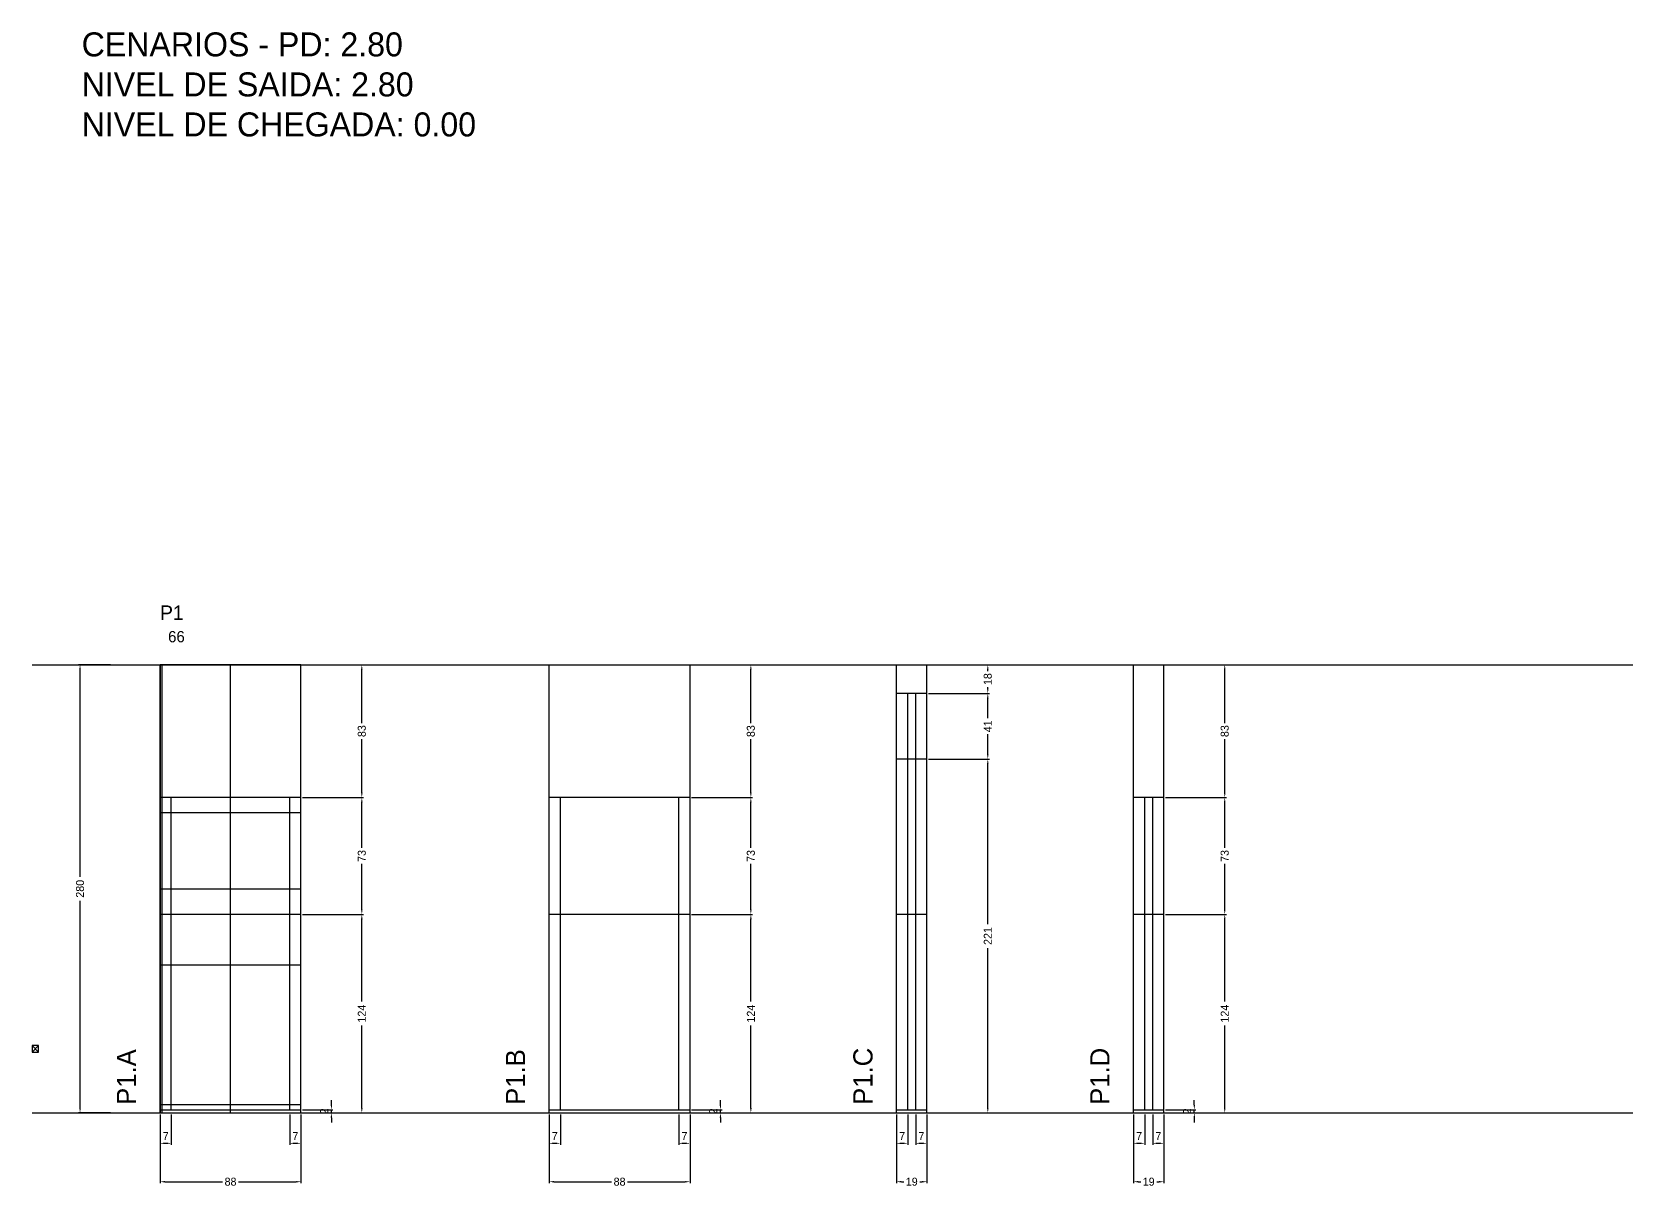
# Model space of a CAD drawing. Header units: centimetres. Extents: x -13000 to 4269, y -426 to 3330.
# Drawn here: x -7000 to -6000, y -426 to 295 of the extents above; entities that cross this region are included whole.
import ezdxf

# ---------------------------------------------------------------- set-up
doc = ezdxf.new("R2010")
doc.units = ezdxf.units.CM
doc.linetypes.add('DASHED', pattern=[2, -2])
for name, color, linetype in [('CHAPA', 140, 'Continuous'), ('COTA', 241, 'Continuous'), ('Madeira', 30, 'Continuous'), ('MEIO_PONT', 160, 'Continuous'), ('NOMENCLATURA', 7, 'Continuous'), ('Nível', 160, 'Continuous'), ('Painéis', 200, 'Continuous'), ('Perfil Metálico', 150, 'Continuous'), ('SARR_2.2x7', 40, 'Continuous'), ('SARRAFO DE PRESSAO', 200, 'Continuous'), ('texto', 7, 'Continuous'), ('TEXTO_GERAL', 7, 'Continuous')]:
    doc.layers.add(name, color=color, linetype=linetype)
doc.dimstyles.new('PAINEL-NOVA', dxfattribs={"dimtxt": 5, "dimasz": 3, "dimexe": 1, "dimexo": 1, "dimgap": 1, "dimtad": 1, "dimcen": 2.5, "dimazin": 3, "dimtfac": 1, "dimtmove": 0, "dimatfit": 3})

# ---------------------------------------------------------------- blocks, each defined once
blk = doc.blocks.new('_CLOSEDFILLED')
at = {"color": 0, "linetype": 'BYBLOCK'}
blk.add_solid([(-1, 0.16), (0, 0), (-1, -0.16)], dxfattribs=at)
blk = doc.blocks.new('*D1')
for p, q in [((-6951, -100), (-6971, -100)), ((-6970, -232.5), (-6970, -103)), ((-6970, -377), (-6970, -247.5)), ((-6951, -380), (-6971, -380))]:
    blk.add_line(p, q)
at = {"layer": 'Defpoints'}
for p in [(-6950, -100), (-6970, -380), (-6950, -380)]:
    blk.add_point(p, dxfattribs=at)
at = {"layer": 'COTA', "xscale": 3, "yscale": 3}
for p, rotation in [((-6970, -100), 90), ((-6970, -380), 270)]:
    blk.add_blockref('_CLOSEDFILLED', p, dxfattribs=dict(at, rotation=rotation))
at = {"layer": 'COTA', "insert": (-6970, -240), "char_height": 5, "attachment_point": 5, "rotation": 90}
blk.add_mtext('280', dxfattribs=at)
blk = doc.blocks.new('MULDURA')
at = {"layer": 'Paineis'}
for p, q in [((0, 0), (4, 4)), ((4, 0), (0, 4))]:
    blk.add_line(p, q, dxfattribs=at)
blk.add_lwpolyline([(0, 0), (4, 0), (4, 4), (0, 4)], close=True, dxfattribs=at)
blk = doc.blocks.new('*D3')
at = {"color": 4}
for p, q in [((-6831, -256), (-6793, -256)), ((-6794, -310.5), (-6794, -259)), ((-6794, -377), (-6794, -325.5)), ((-6831, -380), (-6793, -380))]:
    blk.add_line(p, q, dxfattribs=at)
at = {"layer": 'Defpoints'}
for p in [(-6832, -256), (-6832, -380), (-6794, -380)]:
    blk.add_point(p, dxfattribs=at)
at = {"layer": 'COTA', "color": 4, "xscale": 3, "yscale": 3}
for p, rotation in [((-6794, -256), 90), ((-6794, -380), 270)]:
    blk.add_blockref('_CLOSEDFILLED', p, dxfattribs=dict(at, rotation=rotation))
at = {"layer": 'COTA', "color": 4, "insert": (-6794, -318), "char_height": 5, "attachment_point": 5, "rotation": 90}
blk.add_mtext('124', dxfattribs=at)
blk = doc.blocks.new('*D4')
at = {"color": 4}
for p, q in [((-6831, -183), (-6793, -183)), ((-6794, -214.5), (-6794, -186)), ((-6794, -253), (-6794, -224.5)), ((-6831, -256), (-6793, -256))]:
    blk.add_line(p, q, dxfattribs=at)
at = {"layer": 'Defpoints'}
for p in [(-6832, -183), (-6832, -256), (-6794, -256)]:
    blk.add_point(p, dxfattribs=at)
at = {"layer": 'COTA', "color": 4, "xscale": 3, "yscale": 3}
for p, rotation in [((-6794, -183), 90), ((-6794, -256), 270)]:
    blk.add_blockref('_CLOSEDFILLED', p, dxfattribs=dict(at, rotation=rotation))
at = {"layer": 'COTA', "color": 4, "insert": (-6794, -219.5), "char_height": 5, "attachment_point": 5, "rotation": 90}
blk.add_mtext('73', dxfattribs=at)
blk = doc.blocks.new('*D5')
at = {"color": 4}
for p, q in [((-6831, -100), (-6793, -100)), ((-6794, -136.5), (-6794, -103)), ((-6794, -180), (-6794, -146.5)), ((-6831, -183), (-6793, -183))]:
    blk.add_line(p, q, dxfattribs=at)
at = {"layer": 'Defpoints'}
for p in [(-6832, -100), (-6832, -183), (-6794, -183)]:
    blk.add_point(p, dxfattribs=at)
at = {"layer": 'COTA', "color": 4, "xscale": 3, "yscale": 3}
for p, rotation in [((-6794, -100), 90), ((-6794, -183), 270)]:
    blk.add_blockref('_CLOSEDFILLED', p, dxfattribs=dict(at, rotation=rotation))
at = {"layer": 'COTA', "color": 4, "insert": (-6794, -141.5), "char_height": 5, "attachment_point": 5, "rotation": 90}
blk.add_mtext('83', dxfattribs=at)
blk = doc.blocks.new('*D6')
at = {"color": 4}
for p, q in [((-6920, -381), (-6920, -400)), ((-6913, -381), (-6913, -400)), ((-6917, -399), (-6916, -399))]:
    blk.add_line(p, q, dxfattribs=at)
at = {"layer": 'Defpoints'}
for p in [(-6920, -380), (-6913, -380), (-6920, -399)]:
    blk.add_point(p, dxfattribs=at)
at = {"layer": 'COTA', "color": 4, "xscale": 3, "yscale": 3, "rotation": 180}
blk.add_blockref('_CLOSEDFILLED', (-6920, -399), dxfattribs=at)
at = {"layer": 'COTA', "color": 4, "xscale": 3, "yscale": 3}
blk.add_blockref('_CLOSEDFILLED', (-6913, -399), dxfattribs=at)
at = {"layer": 'COTA', "color": 4, "insert": (-6916.5, -394.5), "char_height": 5, "attachment_point": 5}
blk.add_mtext('7', dxfattribs=at)
blk = doc.blocks.new('*D7')
at = {"color": 4}
for p, q in [((-6839, -381), (-6839, -400)), ((-6832, -381), (-6832, -400)), ((-6836, -399), (-6835, -399))]:
    blk.add_line(p, q, dxfattribs=at)
at = {"layer": 'Defpoints'}
for p in [(-6839, -380), (-6832, -380), (-6839, -399)]:
    blk.add_point(p, dxfattribs=at)
at = {"layer": 'COTA', "color": 4, "xscale": 3, "yscale": 3, "rotation": 180}
blk.add_blockref('_CLOSEDFILLED', (-6839, -399), dxfattribs=at)
at = {"layer": 'COTA', "color": 4, "xscale": 3, "yscale": 3}
blk.add_blockref('_CLOSEDFILLED', (-6832, -399), dxfattribs=at)
at = {"layer": 'COTA', "color": 4, "insert": (-6835.5, -394.5), "char_height": 5, "attachment_point": 5}
blk.add_mtext('7', dxfattribs=at)
blk = doc.blocks.new('*D8')
at = {"color": 4}
for p, q in [((-6920, -381), (-6920, -424)), ((-6832, -381), (-6832, -424)), ((-6917, -423), (-6881, -423)), ((-6871, -423), (-6835, -423))]:
    blk.add_line(p, q, dxfattribs=at)
at = {"layer": 'Defpoints'}
for p in [(-6920, -380), (-6832, -380), (-6920, -423)]:
    blk.add_point(p, dxfattribs=at)
at = {"layer": 'COTA', "color": 4, "xscale": 3, "yscale": 3, "rotation": 180}
blk.add_blockref('_CLOSEDFILLED', (-6920, -423), dxfattribs=at)
at = {"layer": 'COTA', "color": 4, "xscale": 3, "yscale": 3}
blk.add_blockref('_CLOSEDFILLED', (-6832, -423), dxfattribs=at)
at = {"layer": 'COTA', "color": 4, "insert": (-6876, -423), "char_height": 5, "attachment_point": 5}
blk.add_mtext('88', dxfattribs=at)
blk = doc.blocks.new('*D10')
at = {"color": 4}
for p, q in [((-6588, -256), (-6550, -256)), ((-6551, -310.5), (-6551, -259)), ((-6551, -377), (-6551, -325.5)), ((-6588, -380), (-6550, -380))]:
    blk.add_line(p, q, dxfattribs=at)
at = {"layer": 'Defpoints'}
for p in [(-6589, -256), (-6589, -380), (-6551, -380)]:
    blk.add_point(p, dxfattribs=at)
at = {"layer": 'COTA', "color": 4, "xscale": 3, "yscale": 3}
for p, rotation in [((-6551, -256), 90), ((-6551, -380), 270)]:
    blk.add_blockref('_CLOSEDFILLED', p, dxfattribs=dict(at, rotation=rotation))
at = {"layer": 'COTA', "color": 4, "insert": (-6551, -318), "char_height": 5, "attachment_point": 5, "rotation": 90}
blk.add_mtext('124', dxfattribs=at)
blk = doc.blocks.new('*D11')
at = {"color": 4}
for p, q in [((-6588, -183), (-6550, -183)), ((-6551, -214.5), (-6551, -186)), ((-6551, -253), (-6551, -224.5)), ((-6588, -256), (-6550, -256))]:
    blk.add_line(p, q, dxfattribs=at)
at = {"layer": 'Defpoints'}
for p in [(-6589, -183), (-6589, -256), (-6551, -256)]:
    blk.add_point(p, dxfattribs=at)
at = {"layer": 'COTA', "color": 4, "xscale": 3, "yscale": 3}
for p, rotation in [((-6551, -183), 90), ((-6551, -256), 270)]:
    blk.add_blockref('_CLOSEDFILLED', p, dxfattribs=dict(at, rotation=rotation))
at = {"layer": 'COTA', "color": 4, "insert": (-6551, -219.5), "char_height": 5, "attachment_point": 5, "rotation": 90}
blk.add_mtext('73', dxfattribs=at)
blk = doc.blocks.new('*D12')
at = {"color": 4}
for p, q in [((-6588, -100), (-6550, -100)), ((-6551, -136.5), (-6551, -103)), ((-6551, -180), (-6551, -146.5)), ((-6588, -183), (-6550, -183))]:
    blk.add_line(p, q, dxfattribs=at)
at = {"layer": 'Defpoints'}
for p in [(-6589, -100), (-6589, -183), (-6551, -183)]:
    blk.add_point(p, dxfattribs=at)
at = {"layer": 'COTA', "color": 4, "xscale": 3, "yscale": 3}
for p, rotation in [((-6551, -100), 90), ((-6551, -183), 270)]:
    blk.add_blockref('_CLOSEDFILLED', p, dxfattribs=dict(at, rotation=rotation))
at = {"layer": 'COTA', "color": 4, "insert": (-6551, -141.5), "char_height": 5, "attachment_point": 5, "rotation": 90}
blk.add_mtext('83', dxfattribs=at)
blk = doc.blocks.new('*D13')
at = {"color": 4}
for p, q in [((-6677, -381), (-6677, -400)), ((-6670, -381), (-6670, -400)), ((-6674, -399), (-6673, -399))]:
    blk.add_line(p, q, dxfattribs=at)
at = {"layer": 'Defpoints'}
for p in [(-6677, -380), (-6670, -380), (-6677, -399)]:
    blk.add_point(p, dxfattribs=at)
at = {"layer": 'COTA', "color": 4, "xscale": 3, "yscale": 3, "rotation": 180}
blk.add_blockref('_CLOSEDFILLED', (-6677, -399), dxfattribs=at)
at = {"layer": 'COTA', "color": 4, "xscale": 3, "yscale": 3}
blk.add_blockref('_CLOSEDFILLED', (-6670, -399), dxfattribs=at)
at = {"layer": 'COTA', "color": 4, "insert": (-6673.5, -394.5), "char_height": 5, "attachment_point": 5}
blk.add_mtext('7', dxfattribs=at)
blk = doc.blocks.new('*D14')
at = {"color": 4}
for p, q in [((-6596, -381), (-6596, -400)), ((-6589, -381), (-6589, -400)), ((-6593, -399), (-6592, -399))]:
    blk.add_line(p, q, dxfattribs=at)
at = {"layer": 'Defpoints'}
for p in [(-6596, -380), (-6589, -380), (-6596, -399)]:
    blk.add_point(p, dxfattribs=at)
at = {"layer": 'COTA', "color": 4, "xscale": 3, "yscale": 3, "rotation": 180}
blk.add_blockref('_CLOSEDFILLED', (-6596, -399), dxfattribs=at)
at = {"layer": 'COTA', "color": 4, "xscale": 3, "yscale": 3}
blk.add_blockref('_CLOSEDFILLED', (-6589, -399), dxfattribs=at)
at = {"layer": 'COTA', "color": 4, "insert": (-6592.5, -394.5), "char_height": 5, "attachment_point": 5}
blk.add_mtext('7', dxfattribs=at)
blk = doc.blocks.new('*D15')
at = {"color": 4}
for p, q in [((-6677, -381), (-6677, -424)), ((-6589, -381), (-6589, -424)), ((-6674, -423), (-6638, -423)), ((-6628, -423), (-6592, -423))]:
    blk.add_line(p, q, dxfattribs=at)
at = {"layer": 'Defpoints'}
for p in [(-6677, -380), (-6589, -380), (-6677, -423)]:
    blk.add_point(p, dxfattribs=at)
at = {"layer": 'COTA', "color": 4, "xscale": 3, "yscale": 3, "rotation": 180}
blk.add_blockref('_CLOSEDFILLED', (-6677, -423), dxfattribs=at)
at = {"layer": 'COTA', "color": 4, "xscale": 3, "yscale": 3}
blk.add_blockref('_CLOSEDFILLED', (-6589, -423), dxfattribs=at)
at = {"layer": 'COTA', "color": 4, "insert": (-6633, -423), "char_height": 5, "attachment_point": 5}
blk.add_mtext('88', dxfattribs=at)
blk = doc.blocks.new('*D16')
at = {"color": 4}
for p, q in [((-6440, -159), (-6402, -159)), ((-6403, -262), (-6403, -162)), ((-6403, -377), (-6403, -277)), ((-6440, -380), (-6402, -380))]:
    blk.add_line(p, q, dxfattribs=at)
at = {"layer": 'Defpoints'}
for p in [(-6441, -159), (-6441, -380), (-6403, -380)]:
    blk.add_point(p, dxfattribs=at)
at = {"layer": 'COTA', "color": 4, "xscale": 3, "yscale": 3}
for p, rotation in [((-6403, -159), 90), ((-6403, -380), 270)]:
    blk.add_blockref('_CLOSEDFILLED', p, dxfattribs=dict(at, rotation=rotation))
at = {"layer": 'COTA', "color": 4, "insert": (-6403, -269.5), "char_height": 5, "attachment_point": 5, "rotation": 90}
blk.add_mtext('221', dxfattribs=at)
blk = doc.blocks.new('*D17')
at = {"color": 4}
for p, q in [((-6440, -118), (-6402, -118)), ((-6403, -133.5), (-6403, -121)), ((-6403, -156), (-6403, -143.5)), ((-6440, -159), (-6402, -159))]:
    blk.add_line(p, q, dxfattribs=at)
at = {"layer": 'Defpoints'}
for p in [(-6441, -118), (-6441, -159), (-6403, -159)]:
    blk.add_point(p, dxfattribs=at)
at = {"layer": 'COTA', "color": 4, "xscale": 3, "yscale": 3}
for p, rotation in [((-6403, -118), 90), ((-6403, -159), 270)]:
    blk.add_blockref('_CLOSEDFILLED', p, dxfattribs=dict(at, rotation=rotation))
at = {"layer": 'COTA', "color": 4, "insert": (-6403, -138.5), "char_height": 5, "attachment_point": 5, "rotation": 90}
blk.add_mtext('41', dxfattribs=at)
blk = doc.blocks.new('*D18')
at = {"color": 4}
for p, q in [((-6440, -100), (-6402, -100)), ((-6403, -104), (-6403, -103)), ((-6440, -118), (-6402, -118)), ((-6403, -115), (-6403, -114))]:
    blk.add_line(p, q, dxfattribs=at)
at = {"layer": 'Defpoints'}
for p in [(-6441, -100), (-6441, -118), (-6403, -118)]:
    blk.add_point(p, dxfattribs=at)
at = {"layer": 'COTA', "color": 4, "xscale": 3, "yscale": 3}
for p, rotation in [((-6403, -100), 90), ((-6403, -118), 270)]:
    blk.add_blockref('_CLOSEDFILLED', p, dxfattribs=dict(at, rotation=rotation))
at = {"layer": 'COTA', "color": 4, "insert": (-6403, -109), "char_height": 5, "attachment_point": 5, "rotation": 90}
blk.add_mtext('18', dxfattribs=at)
blk = doc.blocks.new('*D19')
at = {"color": 4}
for p, q in [((-6460, -381), (-6460, -400)), ((-6453, -381), (-6453, -400)), ((-6457, -399), (-6456, -399))]:
    blk.add_line(p, q, dxfattribs=at)
at = {"layer": 'Defpoints'}
for p in [(-6460, -380), (-6453, -380), (-6460, -399)]:
    blk.add_point(p, dxfattribs=at)
at = {"layer": 'COTA', "color": 4, "xscale": 3, "yscale": 3, "rotation": 180}
blk.add_blockref('_CLOSEDFILLED', (-6460, -399), dxfattribs=at)
at = {"layer": 'COTA', "color": 4, "xscale": 3, "yscale": 3}
blk.add_blockref('_CLOSEDFILLED', (-6453, -399), dxfattribs=at)
at = {"layer": 'COTA', "color": 4, "insert": (-6456.5, -394.5), "char_height": 5, "attachment_point": 5}
blk.add_mtext('7', dxfattribs=at)
blk = doc.blocks.new('*D20')
at = {"color": 4}
for p, q in [((-6448, -381), (-6448, -400)), ((-6441, -381), (-6441, -400)), ((-6445, -399), (-6444, -399))]:
    blk.add_line(p, q, dxfattribs=at)
at = {"layer": 'Defpoints'}
for p in [(-6448, -380), (-6441, -380), (-6448, -399)]:
    blk.add_point(p, dxfattribs=at)
at = {"layer": 'COTA', "color": 4, "xscale": 3, "yscale": 3, "rotation": 180}
blk.add_blockref('_CLOSEDFILLED', (-6448, -399), dxfattribs=at)
at = {"layer": 'COTA', "color": 4, "xscale": 3, "yscale": 3}
blk.add_blockref('_CLOSEDFILLED', (-6441, -399), dxfattribs=at)
at = {"layer": 'COTA', "color": 4, "insert": (-6444.5, -394.5), "char_height": 5, "attachment_point": 5}
blk.add_mtext('7', dxfattribs=at)
blk = doc.blocks.new('*D21')
at = {"color": 4}
for p, q in [((-6460, -381), (-6460, -424)), ((-6441, -381), (-6441, -424)), ((-6457, -423), (-6455.5, -423)), ((-6445.5, -423), (-6444, -423))]:
    blk.add_line(p, q, dxfattribs=at)
at = {"layer": 'Defpoints'}
for p in [(-6460, -380), (-6441, -380), (-6460, -423)]:
    blk.add_point(p, dxfattribs=at)
at = {"layer": 'COTA', "color": 4, "xscale": 3, "yscale": 3, "rotation": 180}
blk.add_blockref('_CLOSEDFILLED', (-6460, -423), dxfattribs=at)
at = {"layer": 'COTA', "color": 4, "xscale": 3, "yscale": 3}
blk.add_blockref('_CLOSEDFILLED', (-6441, -423), dxfattribs=at)
at = {"layer": 'COTA', "color": 4, "insert": (-6450.5, -423), "char_height": 5, "attachment_point": 5}
blk.add_mtext('19', dxfattribs=at)
blk = doc.blocks.new('*D23')
at = {"color": 4}
for p, q in [((-6292, -256), (-6254, -256)), ((-6255, -310.5), (-6255, -259)), ((-6255, -377), (-6255, -325.5)), ((-6292, -380), (-6254, -380))]:
    blk.add_line(p, q, dxfattribs=at)
at = {"layer": 'Defpoints'}
for p in [(-6293, -256), (-6293, -380), (-6255, -380)]:
    blk.add_point(p, dxfattribs=at)
at = {"layer": 'COTA', "color": 4, "xscale": 3, "yscale": 3}
for p, rotation in [((-6255, -256), 90), ((-6255, -380), 270)]:
    blk.add_blockref('_CLOSEDFILLED', p, dxfattribs=dict(at, rotation=rotation))
at = {"layer": 'COTA', "color": 4, "insert": (-6255, -318), "char_height": 5, "attachment_point": 5, "rotation": 90}
blk.add_mtext('124', dxfattribs=at)
blk = doc.blocks.new('*D24')
at = {"color": 4}
for p, q in [((-6292, -183), (-6254, -183)), ((-6255, -214.5), (-6255, -186)), ((-6255, -253), (-6255, -224.5)), ((-6292, -256), (-6254, -256))]:
    blk.add_line(p, q, dxfattribs=at)
at = {"layer": 'Defpoints'}
for p in [(-6293, -183), (-6293, -256), (-6255, -256)]:
    blk.add_point(p, dxfattribs=at)
at = {"layer": 'COTA', "color": 4, "xscale": 3, "yscale": 3}
for p, rotation in [((-6255, -183), 90), ((-6255, -256), 270)]:
    blk.add_blockref('_CLOSEDFILLED', p, dxfattribs=dict(at, rotation=rotation))
at = {"layer": 'COTA', "color": 4, "insert": (-6255, -219.5), "char_height": 5, "attachment_point": 5, "rotation": 90}
blk.add_mtext('73', dxfattribs=at)
blk = doc.blocks.new('*D25')
at = {"color": 4}
for p, q in [((-6292, -100), (-6254, -100)), ((-6255, -136.5), (-6255, -103)), ((-6255, -180), (-6255, -146.5)), ((-6292, -183), (-6254, -183))]:
    blk.add_line(p, q, dxfattribs=at)
at = {"layer": 'Defpoints'}
for p in [(-6293, -100), (-6293, -183), (-6255, -183)]:
    blk.add_point(p, dxfattribs=at)
at = {"layer": 'COTA', "color": 4, "xscale": 3, "yscale": 3}
for p, rotation in [((-6255, -100), 90), ((-6255, -183), 270)]:
    blk.add_blockref('_CLOSEDFILLED', p, dxfattribs=dict(at, rotation=rotation))
at = {"layer": 'COTA', "color": 4, "insert": (-6255, -141.5), "char_height": 5, "attachment_point": 5, "rotation": 90}
blk.add_mtext('83', dxfattribs=at)
blk = doc.blocks.new('*D26')
at = {"color": 4}
for p, q in [((-6312, -381), (-6312, -400)), ((-6305, -381), (-6305, -400)), ((-6309, -399), (-6308, -399))]:
    blk.add_line(p, q, dxfattribs=at)
at = {"layer": 'Defpoints'}
for p in [(-6312, -380), (-6305, -380), (-6312, -399)]:
    blk.add_point(p, dxfattribs=at)
at = {"layer": 'COTA', "color": 4, "xscale": 3, "yscale": 3, "rotation": 180}
blk.add_blockref('_CLOSEDFILLED', (-6312, -399), dxfattribs=at)
at = {"layer": 'COTA', "color": 4, "xscale": 3, "yscale": 3}
blk.add_blockref('_CLOSEDFILLED', (-6305, -399), dxfattribs=at)
at = {"layer": 'COTA', "color": 4, "insert": (-6308.5, -394.5), "char_height": 5, "attachment_point": 5}
blk.add_mtext('7', dxfattribs=at)
blk = doc.blocks.new('*D27')
at = {"color": 4}
for p, q in [((-6300, -381), (-6300, -400)), ((-6293, -381), (-6293, -400)), ((-6297, -399), (-6296, -399))]:
    blk.add_line(p, q, dxfattribs=at)
at = {"layer": 'Defpoints'}
for p in [(-6300, -380), (-6293, -380), (-6300, -399)]:
    blk.add_point(p, dxfattribs=at)
at = {"layer": 'COTA', "color": 4, "xscale": 3, "yscale": 3, "rotation": 180}
blk.add_blockref('_CLOSEDFILLED', (-6300, -399), dxfattribs=at)
at = {"layer": 'COTA', "color": 4, "xscale": 3, "yscale": 3}
blk.add_blockref('_CLOSEDFILLED', (-6293, -399), dxfattribs=at)
at = {"layer": 'COTA', "color": 4, "insert": (-6296.5, -394.5), "char_height": 5, "attachment_point": 5}
blk.add_mtext('7', dxfattribs=at)
blk = doc.blocks.new('*D28')
at = {"color": 4}
for p, q in [((-6312, -381), (-6312, -424)), ((-6293, -381), (-6293, -424)), ((-6309, -423), (-6307.5, -423)), ((-6297.5, -423), (-6296, -423))]:
    blk.add_line(p, q, dxfattribs=at)
at = {"layer": 'Defpoints'}
for p in [(-6312, -380), (-6293, -380), (-6312, -423)]:
    blk.add_point(p, dxfattribs=at)
at = {"layer": 'COTA', "color": 4, "xscale": 3, "yscale": 3, "rotation": 180}
blk.add_blockref('_CLOSEDFILLED', (-6312, -423), dxfattribs=at)
at = {"layer": 'COTA', "color": 4, "xscale": 3, "yscale": 3}
blk.add_blockref('_CLOSEDFILLED', (-6293, -423), dxfattribs=at)
at = {"layer": 'COTA', "color": 4, "insert": (-6302.5, -423), "char_height": 5, "attachment_point": 5}
blk.add_mtext('19', dxfattribs=at)

msp = doc.modelspace()

# ---------------------------------------------------------------- linework, layer by layer
at = {"layer": 'CHAPA'}
msp.add_lwpolyline([(-6920, -380), (-6918.8, -380), (-6918.8, -100), (-6920, -100)], close=True, dxfattribs=at)
at = {"layer": 'COTA'}
for p, q in [((-6920, -183), (-6920, -100)), ((-6920, -100), (-6832, -100)), ((-6832, -183), (-6832, -100)), ((-6677, -183), (-6677, -100)), ((-6677, -100), (-6589, -100)), ((-6589, -183), (-6589, -100)), ((-6460, -118), (-6460, -100)), ((-6460, -100), (-6441, -100)), ((-6441, -118), (-6441, -100)), ((-6312, -183), (-6312, -100)), ((-6312, -100), (-6293, -100)), ((-6293, -183), (-6293, -100))]:
    msp.add_line(p, q, dxfattribs=at)
at = {"layer": 'Madeira'}
for points in [[(-6920, -192.4), (-6832, -192.4)], [(-6920, -287.6), (-6832, -287.6)]]:
    msp.add_lwpolyline(points, dxfattribs=at)
at = {"layer": 'MEIO_PONT'}
msp.add_lwpolyline([(-6920, -240), (-6832, -240)], dxfattribs=at)
at = {"layer": 'Nível', "linetype": 'DASHED'}
for points in [[(-7000, -100), (-6000, -100)], [(-7000, -380), (-6000, -380)]]:
    msp.add_lwpolyline(points, dxfattribs=at)
at = {"layer": 'Painéis'}
for p, q in [((-6460, -380), (-6460, -118)), ((-6441, -118), (-6460, -118)), ((-6441, -380), (-6441, -118)), ((-6441, -159), (-6460, -159)), ((-6920, -380), (-6920, -183)), ((-6832, -183), (-6920, -183)), ((-6832, -380), (-6832, -183)), ((-6677, -380), (-6677, -183)), ((-6589, -183), (-6677, -183)), ((-6589, -380), (-6589, -183)), ((-6312, -380), (-6312, -183)), ((-6293, -183), (-6312, -183)), ((-6293, -380), (-6293, -183)), ((-6832, -256), (-6920, -256)), ((-6589, -256), (-6677, -256)), ((-6441, -256), (-6460, -256)), ((-6293, -256), (-6312, -256)), ((-6920, -378), (-6832, -378)), ((-6677, -378), (-6589, -378)), ((-6460, -378), (-6441, -378)), ((-6312, -378), (-6293, -378))]:
    msp.add_line(p, q, dxfattribs=at)
msp.add_lwpolyline([(-6920, -380), (-6832, -380), (-6832, -100), (-6920, -100)], close=True, dxfattribs=at)
at = {"layer": 'Perfil Metálico'}
msp.add_line((-6876, -380), (-6876, -100), dxfattribs=at)
at = {"layer": 'SARR_2.2x7'}
for points in [[(-6453, -159), (-6453, -118)], [(-6448, -159), (-6448, -118)], [(-6453, -378), (-6453, -159)], [(-6448, -378), (-6448, -159)], [(-6913, -256), (-6913, -183)], [(-6839, -256), (-6839, -183)], [(-6670, -256), (-6670, -183)], [(-6596, -256), (-6596, -183)], [(-6305, -378), (-6305, -183)], [(-6300, -378), (-6300, -183)], [(-6913, -378), (-6913, -256)], [(-6839, -378), (-6839, -256)], [(-6670, -378), (-6670, -256)], [(-6596, -378), (-6596, -256)]]:
    msp.add_lwpolyline(points, dxfattribs=at)
at = {"layer": 'SARRAFO DE PRESSAO'}
msp.add_lwpolyline([(-6920, -380), (-6832, -380), (-6832, -375), (-6920, -375)], close=True, dxfattribs=at)

# ---------------------------------------------------------------- block references
at = {"layer": 'COTA'}
msp.add_blockref('MULDURA', (-7000, -342), dxfattribs=at)

# ---------------------------------------------------------------- texts
at = {"layer": 'NOMENCLATURA'}
for s, p in [('CENARIOS - PD: 2.80', (-6969, 280)), ('NIVEL DE SAIDA: 2.80', (-6969, 255)), ('NIVEL DE CHEGADA: 0.00', (-6969, 230))]:
    msp.add_text(s, height=15, dxfattribs=at).set_placement(p)
for s, p in [('P1.C', (-6475, -375)), ('P1.A', (-6935, -375)), ('P1.B', (-6692, -375)), ('P1.D', (-6327, -375))]:
    msp.add_text(s, height=12, rotation=90, dxfattribs=at).set_placement(p)
at = {"layer": 'texto'}
msp.add_text('66', height=7, dxfattribs=at).set_placement((-6915, -86))
at = {"layer": 'TEXTO_GERAL'}
msp.add_text('P1', height=9, dxfattribs=at).set_placement((-6920, -72))

# ---------------------------------------------------------------- dimensions: what is measured, and where the dimension line sits
at = {"layer": 'COTA'}
dim = msp.add_linear_dim(base=(-6970, -380), p1=(-6950, -380), p2=(-6950, -100), angle=90, dimstyle='PAINEL-NOVA', dxfattribs=at)
dim.commit()
dim.dimension.update_dxf_attribs({"geometry": '*D1', "text_midpoint": (-6970, -240)})
at = {"layer": 'COTA', "color": 4}
for base, p1, p2, picture, middle in [((-6794, -183), (-6832, -183), (-6832, -100), '*D5', (-6794, -141.5)), ((-6551, -183), (-6589, -183), (-6589, -100), '*D12', (-6551, -141.5)), ((-6403, -118), (-6441, -118), (-6441, -100), '*D18', (-6403, -109)), ((-6255, -183), (-6293, -183), (-6293, -100), '*D25', (-6255, -141.5)), ((-6403, -159), (-6441, -159), (-6441, -118), '*D17', (-6403, -138.5)), ((-6403, -380), (-6441, -380), (-6441, -159), '*D16', (-6403, -269.5)), ((-6794, -256), (-6832, -256), (-6832, -183), '*D4', (-6794, -219.5)), ((-6551, -256), (-6589, -256), (-6589, -183), '*D11', (-6551, -219.5)), ((-6255, -256), (-6293, -256), (-6293, -183), '*D24', (-6255, -219.5)), ((-6794, -380), (-6832, -380), (-6832, -256), '*D3', (-6794, -318)), ((-6551, -380), (-6589, -380), (-6589, -256), '*D10', (-6551, -318)), ((-6255, -380), (-6293, -380), (-6293, -256), '*D23', (-6255, -318))]:
    dim = msp.add_linear_dim(base=base, p1=p1, p2=p2, angle=90, dimstyle='PAINEL-NOVA', dxfattribs=at)
    dim.commit()
    dim.dimension.update_dxf_attribs({"geometry": picture, "text_midpoint": middle})
for base, p1, p2, picture, middle in [((-6920, -399), (-6920, -380), (-6913, -380), '*D6', (-6916.5, -394.5)), ((-6920, -423), (-6920, -380), (-6832, -380), '*D8', (-6876, -423)), ((-6839, -399), (-6839, -380), (-6832, -380), '*D7', (-6835.5, -394.5)), ((-6677, -399), (-6677, -380), (-6670, -380), '*D13', (-6673.5, -394.5)), ((-6677, -423), (-6677, -380), (-6589, -380), '*D15', (-6633, -423)), ((-6596, -399), (-6596, -380), (-6589, -380), '*D14', (-6592.5, -394.5)), ((-6460, -399), (-6460, -380), (-6453, -380), '*D19', (-6456.5, -394.5)), ((-6460, -423), (-6460, -380), (-6441, -380), '*D21', (-6450.5, -423)), ((-6448, -399), (-6448, -380), (-6441, -380), '*D20', (-6444.5, -394.5)), ((-6312, -399), (-6312, -380), (-6305, -380), '*D26', (-6308.5, -394.5)), ((-6312, -423), (-6312, -380), (-6293, -380), '*D28', (-6302.5, -423)), ((-6300, -399), (-6300, -380), (-6293, -380), '*D27', (-6296.5, -394.5))]:
    dim = msp.add_linear_dim(base=base, p1=p1, p2=p2, dimstyle='PAINEL-NOVA', dxfattribs=at)
    dim.commit()
    dim.dimension.update_dxf_attribs({"geometry": picture, "text_midpoint": middle})
for base, p1, p2 in [((-6813, -380), (-6832, -380), (-6832, -378)), ((-6570, -380), (-6589, -380), (-6589, -378)), ((-6274, -380), (-6293, -380), (-6293, -378))]:
    msp.add_linear_dim(base=base, p1=p1, p2=p2, angle=90, dimstyle='PAINEL-NOVA', dxfattribs=at).render()

doc.saveas('drawing.dxf')
